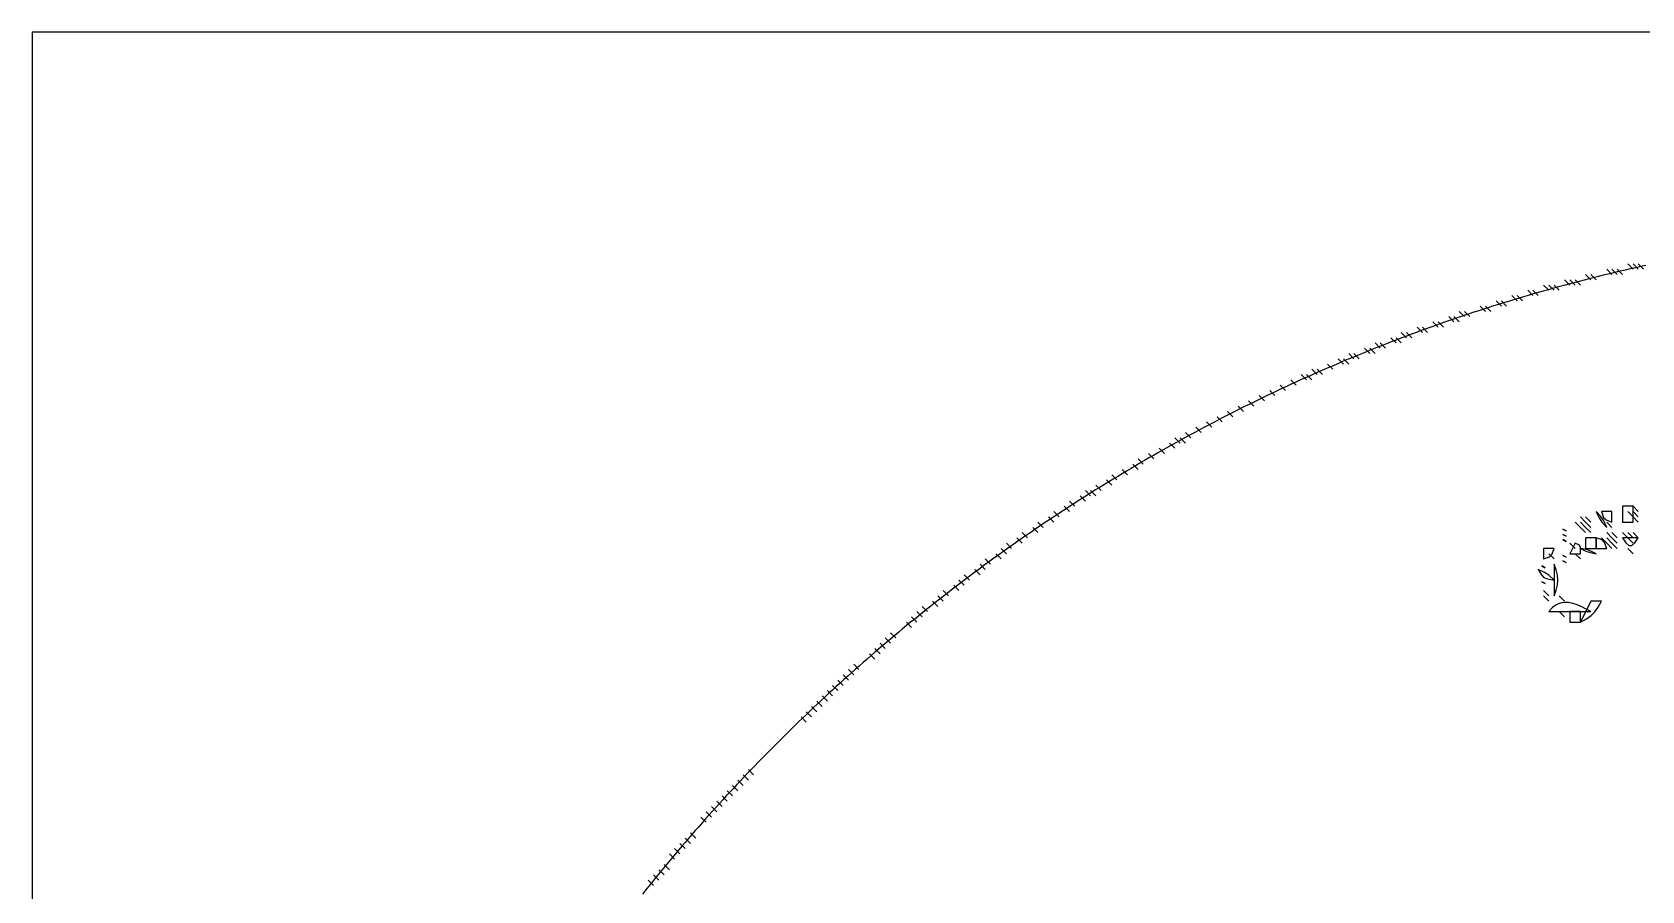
# Model space of a CAD drawing. Extents: x 0 to 750, y 0 to 750.
# Drawn here: x 0 to 305.7, y 587 to 750 of the extents above; entities that cross this region are included whole.
import ezdxf

# ---------------------------------------------------------------- set-up
doc = ezdxf.new("R2010")
doc.units = 0
for name, color, linetype in [('C250', 250, 'CONTINUOUS'), ('C251', 251, 'CONTINUOUS'), ('C252', 252, 'CONTINUOUS'), ('C253', 253, 'CONTINUOUS'), ('C254', 254, 'CONTINUOUS'), ('C27', 27, 'CONTINUOUS'), ('C28', 28, 'CONTINUOUS'), ('C29', 29, 'CONTINUOUS'), ('C37', 37, 'CONTINUOUS'), ('C39', 39, 'CONTINUOUS'), ('C47', 47, 'CONTINUOUS'), ('C59', 59, 'CONTINUOUS'), ('C7', 7, 'CONTINUOUS')]:
    doc.layers.add(name, color=color, linetype=linetype)

msp = doc.modelspace()

# ---------------------------------------------------------------- linework, layer by layer
at = {"layer": 'C250'}
for points in [[(296, 704), (297, 703), (296, 704)], [(282, 700), (283, 699), (282, 700)], [(289, 702), (290, 701), (289, 702)], [(264, 694), (265, 693), (264, 694)], [(267, 695), (268, 694), (267, 695)], [(256, 691), (257, 690), (256, 691)], [(216, 672), (217, 671), (216, 672)], [(209, 668), (210, 667), (209, 668)], [(204, 665), (205, 664), (204, 665)], [(193, 658), (194, 657), (193, 658)], [(196, 660), (197, 659), (196, 660)], [(295, 658), (296, 657), (295, 658)], [(304, 660), (305, 659), (304, 660)], [(190, 656), (191, 655), (190, 656)], [(300, 655), (301, 654), (300, 655)], [(304, 655), (305, 654), (304, 655)], [(290.666656, 653.666687), (291.3333, 653.3333), (290.6666, 653.6667)], [(292, 653), (293, 652), (292, 653)], [(286.666656, 648.666687), (287.3333, 648.3333), (286.6666, 648.6667)], [(288, 651), (289, 650), (288, 651)], [(289, 649), (289, 643), (289.3962, 644.0792), (289.634, 645.0634), (289.7133, 646), (289.634, 646.9366), (289.3962, 647.9207), (289, 649)], [(290.666656, 649.666687), (291.3333, 649.3333), (290.6666, 649.6667)], [(293, 651), (294, 650), (293, 651)], [(286.666656, 645.666687), (287.3333, 645.3333), (286.6666, 645.6667)], [(171, 642), (172, 641), (171, 642)], [(166, 638), (167, 637), (166, 638)], [(160, 633), (161, 632), (160, 633)], [(150, 624), (151, 623), (150, 624)], [(151, 625), (152, 624), (151, 625)], [(149, 623), (150, 622), (149, 623)], [(132, 606), (133, 605), (132, 606)], [(133, 607), (134, 606), (133, 607)], [(134, 608), (135, 607), (134, 608)], [(124, 597), (125, 596), (124, 597)], [(119, 591), (120, 590), (119, 591)]]:
    msp.add_lwpolyline(points, dxfattribs=at)
at = {"layer": 'C251'}
for points in [[(300, 705), (301, 704), (300, 705)], [(304, 706), (305, 705), (304, 706)], [(285, 701), (286, 700), (285, 701)], [(292, 703), (293, 702), (292, 703)], [(272, 697), (273, 696), (272, 697)], [(261, 693), (262, 692), (261, 693)], [(251, 689), (252, 688), (251, 689)], [(244, 686), (245, 685), (244, 686)], [(246, 687), (247, 686), (246, 687)], [(235, 682), (236, 681), (235, 682)], [(229, 679), (230, 678), (229, 679)], [(231, 680), (232, 679), (231, 680)], [(233, 681), (234, 680), (233, 681)], [(223, 676), (224, 675), (223, 676)], [(225, 677), (226, 676), (225, 677)], [(227, 678), (228, 677), (227, 678)], [(212, 670), (213, 669), (212, 670)], [(214, 671), (215, 670), (214, 671)], [(207, 667), (208, 666), (207, 667)], [(199, 662), (200, 661), (199, 662)], [(297, 659), (297.5567, 657.7916), (298.1021, 656.9701), (299, 656), (298.4432, 657.2081), (297.8977, 658.0298), (297, 659)], [(293, 657), (294, 656), (293, 657)], [(294, 656), (295, 655), (294, 656)], [(302, 655), (303, 654), (302, 655)], [(184, 652), (185, 651), (184, 652)], [(187, 654), (188, 653), (187, 654)], [(287, 652), (287, 650), (288.124, 650.3973), (288.6025, 650.8758), (289, 652), (287, 652)], [(293, 653), (292, 651), (294, 651), (294.0295, 652.1978), (293.8369, 652.6045), (293, 653)], [(300, 653), (301, 652), (300, 653)], [(180, 649), (181, 648), (180, 649)], [(290.666656, 650.666687), (291.3333, 650.3333), (290.6666, 650.6667)], [(176, 646), (177, 645), (176, 646)], [(172, 643), (173, 642), (172, 643)], [(167, 639), (168, 638), (167, 639)], [(161, 634), (162, 633), (161, 634)], [(153, 627), (154, 626), (153, 627)], [(152, 626), (153, 625), (152, 626)], [(130, 604), (131, 603), (130, 604)], [(131, 605), (132, 604), (131, 605)], [(123, 596), (124, 595), (123, 596)], [(118, 590), (119, 589), (118, 590)]]:
    msp.add_lwpolyline(points, dxfattribs=at)
at = {"layer": 'C252'}
for points in [[(295, 704), (296, 703), (295, 704)], [(299, 705), (300, 704), (299, 705)], [(281, 700), (282, 699), (281, 700)], [(288, 702), (289, 701), (288, 702)], [(275, 698), (276, 697), (275, 698)], [(278, 699), (279, 698), (278, 699)], [(263, 694), (264, 693), (263, 694)], [(266, 695), (267, 694), (266, 695)], [(269, 696), (270, 695), (269, 696)], [(258, 692), (259, 691), (258, 692)], [(248, 688), (249, 687), (248, 688)], [(253, 690), (254, 689), (253, 690)], [(237, 683), (238, 682), (237, 683)], [(239, 684), (240, 683), (239, 684)], [(219, 674), (220, 673), (219, 674)], [(221, 675), (222, 674), (221, 675)], [(202, 664), (203, 663), (202, 664)], [(205, 666), (206, 665), (205, 666)], [(194, 659), (195, 658), (194, 659)], [(294, 658), (295, 657), (294, 658)], [(304, 658), (305, 657), (304, 658)], [(191, 657), (192, 656), (191, 657)], [(290.666656, 654.666687), (291.3333, 654.3333), (290.6666, 654.6667)], [(295, 657), (296, 656), (295, 657)], [(299, 655), (300, 654), (299, 655)], [(295, 654), (295, 652), (297, 652), (297, 654), (295, 654)], [(298, 654), (299, 653), (298, 654)], [(177, 647), (178, 646), (177, 647)], [(287, 644), (288, 643), (287, 644)], [(290, 643), (291, 642), (290, 643)], [(290, 640), (291, 639), (290, 640)], [(162, 635), (163, 634), (162, 635)], [(154, 628), (155, 627), (154, 628)], [(129, 603), (130, 602), (129, 603)], [(122, 595), (123, 594), (122, 595)]]:
    msp.add_lwpolyline(points, dxfattribs=at)
at = {"layer": 'C253'}
for points in [[(303, 706), (304, 705), (303, 706)], [(284, 701), (285, 700), (284, 701)], [(291, 703), (292, 702), (291, 703)], [(255, 691), (256, 690), (255, 691)], [(250, 689), (251, 688), (250, 689)], [(241, 685), (242, 684), (241, 685)], [(217, 673), (218, 672), (217, 673)], [(210, 669), (211, 668), (210, 669)], [(197, 661), (198, 660), (197, 661)], [(200, 663), (201, 662), (200, 663)], [(298, 659), (298.3973, 657.8757), (298.8758, 657.3973), (300, 657), (300, 659), (298, 659)], [(302, 660), (302, 657), (304, 657), (304, 660), (302, 660)], [(188, 655), (189, 654), (188, 655)], [(303, 655), (304, 654), (303, 655)], [(185, 653), (186, 652), (185, 653)], [(299, 653), (300, 652), (299, 653)], [(300, 654), (301, 653), (300, 654)], [(302, 654), (302.6364, 653.0371), (303.2182, 652.5557), (303.7817, 652.5557), (304.3635, 653.0371), (305, 654), (302, 654)], [(181, 650), (182, 649), (181, 650)], [(173, 644), (174, 643), (173, 644)], [(168, 640), (169, 639), (168, 640)], [(163, 636), (164, 635), (163, 636)], [(156, 630), (157, 629), (156, 630)], [(155, 629), (156, 628), (155, 629)], [(127, 601), (128, 600), (127, 601)], [(128, 602), (129, 601), (128, 602)], [(121, 594), (122, 593), (121, 594)], [(117, 589), (118, 588), (117, 589)]]:
    msp.add_lwpolyline(points, dxfattribs=at)
at = {"layer": 'C254'}
for points in [[(287, 702), (288, 701), (287, 702)], [(271, 697), (272, 696), (271, 697)], [(260, 693), (261, 692), (260, 693)], [(243, 686), (244, 685), (243, 686)], [(304, 659), (305, 658), (304, 659)], [(169, 641), (170, 640), (169, 641)]]:
    msp.add_lwpolyline(points, dxfattribs=at)
at = {"layer": 'C27'}
for points in [[(301, 705), (302, 704), (301, 705)], [(293, 703), (294, 702), (293, 703)], [(259, 692), (260, 691), (259, 692)], [(249, 688), (250, 687), (249, 688)], [(290.666656, 655.666687), (291.3333, 655.3333), (290.6666, 655.6667)]]:
    msp.add_lwpolyline(points, dxfattribs=at)
at = {"layer": 'C28'}
msp.add_lwpolyline([(303, 659), (304, 658), (303, 659)], dxfattribs=at)
at = {"layer": 'C29'}
for points in [[(303, 654), (304, 653), (303, 654)], [(296, 642), (294, 638), (295.1688, 638.643), (296.0472, 639.2586), (296.7413, 639.9526), (297.3569, 640.8311), (298, 642), (296, 642)]]:
    msp.add_lwpolyline(points, dxfattribs=at)
at = {"layer": 'C37'}
for points in [[(306.4195, 705.7235), (305.4412, 705.5071), (304.4634, 705.2878), (303.4862, 705.0656), (302.5096, 704.8405), (301.5336, 704.6125), (300.5581, 704.3817), (299.5833, 704.148), (298.6091, 703.9114), (297.6355, 703.6719), (296.6624, 703.4295), (295.69, 703.1843), (294.7182, 702.9361), (293.747, 702.6851), (292.7765, 702.4311), (291.8065, 702.1743), (290.8372, 701.9146), (289.8685, 701.652), (288.9004, 701.3864), (287.9329, 701.118), (286.9661, 700.8467), (286, 700.5725), (285.0556, 700.3013), (284.1121, 700.0273), (283.1694, 699.7504), (282.2277, 699.4706), (281.2869, 699.1879), (280.3469, 698.9023), (279.4079, 698.6138), (278.4698, 698.3225), (277.5326, 698.0284), (276.5963, 697.7313), (275.661, 697.4314), (274.7266, 697.1287), (273.7931, 696.8231), (272.8606, 696.5147), (271.9291, 696.2035), (270.9985, 695.8894), (270.069, 695.5725), (269.1404, 695.2528), (268.2127, 694.9303), (267.2861, 694.605), (266.3605, 694.2768), (265.4359, 693.9459), (264.5123, 693.6122), (263.5897, 693.2757), (262.6682, 692.9364), (261.7477, 692.5944), (260.8282, 692.2496), (259.9098, 691.902), (258.9924, 691.5517), (258.0761, 691.1986), (257.1609, 690.8427), (256.2468, 690.4841), (255.3337, 690.1228), (254.4217, 689.7587), (253.5108, 689.392), (252.601, 689.0224), (251.6924, 688.6502), (250.7848, 688.2753), (249.8784, 687.8976), (248.9731, 687.5173), (248.0689, 687.1342), (247.1659, 686.7485), (246.264, 686.36), (245.3633, 685.9689), (244.4638, 685.5751), (243.5654, 685.1787), (242.6682, 684.7796), (241.7721, 684.3778), (240.8773, 683.9733), (239.9837, 683.5662), (239.0912, 683.1565), (238.2, 682.7441), (237.31, 682.3291), (236.4212, 681.9115), (235.5337, 681.4912), (234.6474, 681.0683), (233.7623, 680.6428), (232.8785, 680.2147), (231.9959, 679.784), (231.1146, 679.3507), (230.2346, 678.9148), (229.3559, 678.4763), (228.4784, 678.0352), (227.6022, 677.5915), (226.7274, 677.1453), (225.8538, 676.6965), (224.9815, 676.2451), (224.1106, 675.7912), (223.241, 675.3347), (222.3727, 674.8757), (221.5058, 674.4142), (220.6402, 673.9501), (219.7759, 673.4834), (218.913, 673.0143), (218.0515, 672.5426), (217.1913, 672.0684), (216.3326, 671.5917), (215.4752, 671.1125), (214.6192, 670.6308), (213.7646, 670.1466), (212.9114, 669.6599), (212.0596, 669.1707), (211.2093, 668.679), (210.3603, 668.1849), (209.5128, 667.6883), (208.6668, 667.1892), (207.8221, 666.6877), (206.979, 666.1837), (206.1373, 665.6772), (205.297, 665.1683), (204.4583, 664.657), (203.621, 664.1433), (202.7852, 663.6271), (201.9509, 663.1085), (201.1181, 662.5875), (200.2868, 662.064), (199.457, 661.5382), (198.6287, 661.0099), (197.802, 660.4793), (196.9767, 659.9462), (196.1531, 659.4108), (195.331, 658.873), (194.5104, 658.3328), (193.6914, 657.7903), (192.8739, 657.2454), (192.0581, 656.6981), (191.2438, 656.1484), (190.4311, 655.5964), (189.62, 655.0421), (188.8105, 654.4854), (188.0026, 653.9264), (187.1963, 653.3651), (186.3916, 652.8014), (185.5886, 652.2354), (184.7872, 651.6671), (183.9874, 651.0965), (183.1893, 650.5236), (182.3928, 649.9484), (181.598, 649.3709), (180.8049, 648.7911), (180.0135, 648.209), (179.2237, 647.6246), (178.4356, 647.038), (177.6492, 646.4491), (176.8645, 645.8579), (176.0815, 645.2645), (175.3003, 644.6688), (174.5207, 644.0709), (173.7429, 643.4707), (172.9668, 642.8683), (172.1925, 642.2637), (171.4199, 641.6568), (170.649, 641.0478), (169.88, 640.4365), (169.1127, 639.823), (168.3471, 639.2072), (167.5834, 638.5893), (166.8214, 637.9692), (166.0613, 637.3469), (165.3029, 636.7224), (164.5463, 636.0957), (163.7916, 635.4669), (163.0387, 634.8359), (162.2876, 634.2027), (161.5384, 633.5673), (160.791, 632.9298), (160.0454, 632.2902), (159.3017, 631.6484), (158.5599, 631.0045), (157.8199, 630.3584), (157.0818, 629.7102), (156.3456, 629.0599), (155.6113, 628.4075), (154.8788, 627.7529), (154.1483, 627.0963), (153.4197, 626.4375), (152.693, 625.7767), (151.9683, 625.1137), (151.2454, 624.4487), (150.5245, 623.7816), (149.8056, 623.1124), (149.0885, 622.4411), (148.3735, 621.7678), (147.6604, 621.0924), (146.9493, 620.4149), (146.2402, 619.7354), (145.533, 619.0539), (144.8278, 618.3703), (144.1247, 617.6847), (143.4235, 616.997), (142.7243, 616.3073), (142.0272, 615.6156), (141.3321, 614.9219), (140.639, 614.2262), (139.948, 613.5284), (139.259, 612.8287), (138.572, 612.127), (137.8871, 611.4233), (137.2043, 610.7176), (136.5236, 610.0099), (135.8449, 609.3002), (135.1683, 608.5886), (134.4938, 607.875), (133.8214, 607.1595), (133.1511, 606.442), (132.4829, 605.7226), (131.8169, 605.0012), (131.1529, 604.2779), (130.4911, 603.5526), (129.8314, 602.8254), (129.1739, 602.0963), (128.5185, 601.3653), (127.8653, 600.6324), (127.2143, 599.8975), (126.5654, 599.1608), (125.9187, 598.4221), (125.2742, 597.6816), (124.6319, 596.9392), (123.9918, 596.1949), (123.3539, 595.4487), (122.7182, 594.7007), (122.0847, 593.9508), (121.4534, 593.199), (120.8244, 592.4454), (120.1976, 591.6899), (119.5731, 590.9326), (118.9508, 590.1735), (118.3308, 589.4125), (117.713, 588.6497), (117.0975, 587.885), (116.4843, 587.1186), (115.8734, 586.3503)], [(305, 706), (306, 705), (305, 706)], [(276, 698), (277, 697), (276, 698)], [(279, 699), (280, 698), (279, 699)], [(270, 696), (271, 695), (270, 696)], [(242, 685), (243, 684), (242, 685)], [(294, 657), (295, 656), (294, 657)], [(297, 654), (297, 652), (299, 652), (298.6025, 653.124), (298.124, 653.6025), (297, 654)], [(183, 651), (184, 650), (183, 651)], [(175, 645), (176, 644), (175, 645)], [(288, 640), (296, 640), (295.1237, 640.4756), (294.2551, 640.9084), (293.3978, 641.2747), (292.5551, 641.551), (291.7306, 641.7139), (290.9276, 641.7395), (290.1496, 641.6046), (289.4, 641.2853), (288.6823, 640.7583), (288, 640)], [(159, 632), (160, 631), (159, 632)], [(148, 622), (149, 621), (148, 622)], [(135, 609), (136, 608), (135, 609)], [(125, 598), (126, 597), (125, 598)]]:
    msp.add_lwpolyline(points, dxfattribs=at)
at = {"layer": 'C39'}
msp.add_lwpolyline([(294, 652), (295.01, 651.4922), (295.8544, 651.2187), (297, 651), (295.9899, 651.5077), (295.1454, 651.7812), (294, 652)], dxfattribs=at)
at = {"layer": 'C47'}
for points in [[(303, 652), (304, 651), (303, 652)], [(287, 643), (288, 642), (287, 643)]]:
    msp.add_lwpolyline(points, dxfattribs=at)
at = {"layer": 'C59'}
for points in [[(254, 690), (255, 689), (254, 690)], [(218, 673), (219, 672), (218, 673)], [(201, 663), (202, 662), (201, 663)], [(295, 656), (296, 655), (295, 656)], [(299, 657), (300, 656), (299, 657)], [(299, 654), (300, 653), (299, 654)], [(179, 648), (180, 647), (179, 648)], [(286, 648), (286.588, 646.9922), (287.0829, 646.4833), (287.7863, 646.2328), (289, 646), (288.0298, 646.8977), (287.2082, 647.4432), (286, 648)], [(292, 640), (292, 638), (294, 638), (294, 640), (292, 640)], [(147, 621), (148, 620), (147, 621)], [(146, 620), (147, 619), (146, 620)], [(136, 610), (137, 609), (136, 610)], [(120, 592), (121, 591), (120, 592)]]:
    msp.add_lwpolyline(points, dxfattribs=at)
at = {"layer": 'C7'}
for points in [[(0, 750)], [(0, 750), (0, 0), (750, 0), (750, 750), (0, 750)]]:
    msp.add_lwpolyline(points, dxfattribs=at)

doc.saveas('drawing.dxf')
